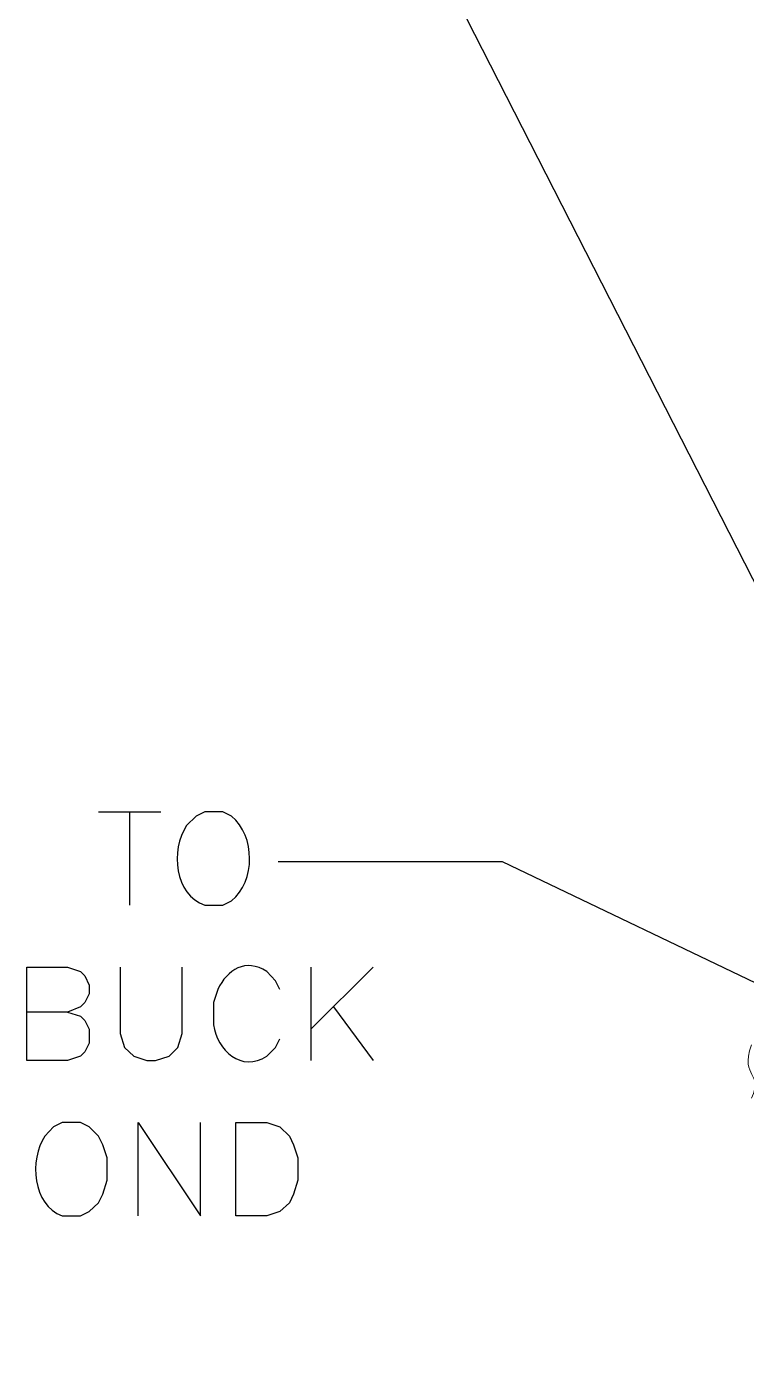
# Model space of a CAD drawing. Header units: millimetres. Extents: x 14 to 201, y 16 to 268.
# Drawn here: x 55.46 to 73.09, y 197.86 to 230.73 of the extents above; entities that cross this region are included whole.
import ezdxf

# ---------------------------------------------------------------- set-up
doc = ezdxf.new("R2010")
doc.units = ezdxf.units.MM
doc.header["$MEASUREMENT"] = 0
doc.layers.get('0').update_dxf_attribs({"linetype": 'CONTINUOUS'})

msp = doc.modelspace()

# ---------------------------------------------------------------- linework, layer by layer
at = {"color": 0, "linetype": 'Continuous', "lineweight": 25, "true_color": 0x000007}
for p, q in [((57.214, 211.476), (58.738, 211.476)), ((57.976, 211.476), (57.976, 209.19)), ((62.421, 207.666), (62.421, 205.38)), ((63.945, 207.666), (62.421, 206.142)), ((62.971, 206.693), (63.945, 205.38))]:
    msp.add_line(p, q, dxfattribs=at)
for points in [[(76.179, 211.455), (61.955, 239.332), (55.541, 239.332)], [(59.817, 211.476), (59.605, 211.37), (59.373, 211.138)], [(60.473, 211.37), (60.262, 211.476), (59.817, 211.476), (59.817, 211.476)], [(94.276, 197.231), (67.119, 210.249), (61.616, 210.249)], [(59.817, 209.19), (60.262, 209.19), (60.473, 209.296)], [(55.457, 205.38), (55.457, 207.666), (56.452, 207.666), (56.769, 207.56), (56.875, 207.455), (56.981, 207.222), (56.981, 207.01), (56.875, 206.798), (56.769, 206.693), (56.452, 206.566), (55.457, 206.566)], [(57.743, 207.666), (57.743, 206.036), (57.849, 205.698), (58.081, 205.486), (58.399, 205.38), (58.611, 205.38), (58.949, 205.486), (59.161, 205.698), (59.267, 206.036), (59.267, 207.666)], [(61.659, 207.116), (61.553, 207.328), (61.341, 207.56)], [(60.135, 207.116), (60.029, 206.798), (60.029, 206.248)], [(56.452, 206.566), (56.769, 206.46), (56.875, 206.354), (56.981, 206.142), (56.981, 205.804), (56.875, 205.592), (56.769, 205.486), (56.452, 205.38), (55.457, 205.38)], [(61.341, 205.486), (61.553, 205.698), (61.659, 205.909)], [(56.325, 203.856), (56.113, 203.75), (55.901, 203.518)], [(56.325, 201.57), (56.769, 201.57), (56.981, 201.676), (57.214, 201.888), (57.319, 202.099), (57.425, 202.438), (57.425, 202.988), (57.319, 203.306), (57.214, 203.518), (56.981, 203.75), (56.769, 203.856), (56.325, 203.856), (56.325, 203.856)], [(58.187, 201.57), (58.187, 203.856), (59.711, 201.57), (59.711, 203.856)]]:
    msp.add_lwpolyline(points, dxfattribs=at)
msp.add_lwpolyline([(60.579, 201.57), (60.579, 203.856), (61.341, 203.856), (61.659, 203.75), (61.891, 203.518), (61.997, 203.306), (62.103, 202.988), (62.103, 202.438), (61.997, 202.099), (61.891, 201.888), (61.659, 201.676), (61.341, 201.57)], close=True, dxfattribs=at)
for points in [[(60.473, 209.296), (61.069, 209.774), (61.062, 210.88), (60.473, 211.37)], [(59.373, 211.138), (58.967, 210.544), (59.086, 209.428), (59.817, 209.19)], [(61.341, 207.56), (60.822, 207.894), (60.369, 207.61), (60.135, 207.116)], [(60.029, 206.248), (60.126, 205.633), (60.709, 205.07), (61.341, 205.486)], [(55.901, 203.518), (55.509, 202.95), (55.595, 201.826), (56.325, 201.57)]]:
    msp.add_open_spline(points, degree=3, dxfattribs=at)
at = {"color": 0, "linetype": 'Continuous', "lineweight": 15, "true_color": 0x000007}
msp.add_open_spline([(73.215, 205.761), (72.93, 204.906), (73.534, 205.119), (73.215, 204.449)], degree=3, dxfattribs=at)

doc.saveas('drawing.dxf')
